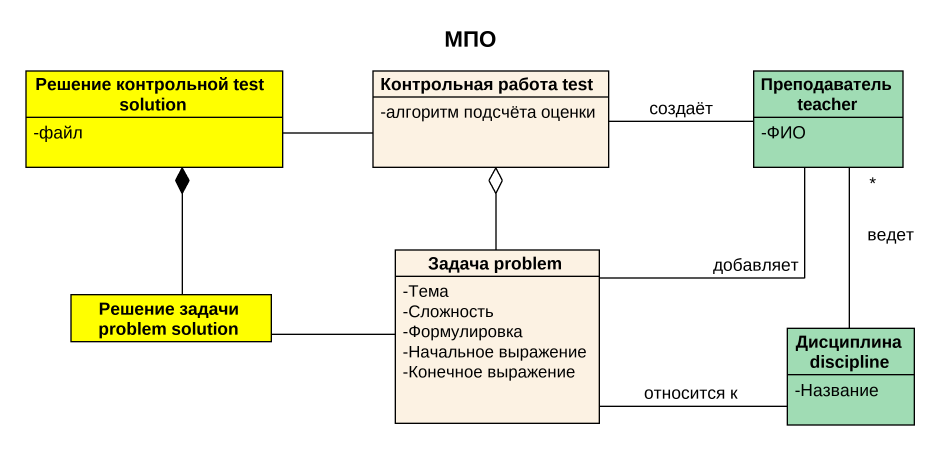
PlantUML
@startuml
title МПО
hide circle
hide empty members
skinparam classAttributeIconSize 0
class "Решение контрольной test solution" as Решение_контрольной_test #FFFF00 {
  -файл
}
class "Контрольная работа test" as Контрольная_работа_test {
  -алгоритм подсчёта оценки
}
class "Преподаватель teacher" as Преподаватель_teacher #A0DCB4 {
  -ФИО
}
class "Задача problem" as Задача_problem {
  -Тема
  -Сложность
  -Формулировка
  -Начальное выражение
  -Конечное выражение
}
class "Решение задачи problem solution" as Решение_задачи_problem #FFFF00
class "Дисциплина discipline" as Дисциплина_discipline #A0DCB4 {
  -Название
}
Решение_контрольной_test -right- Контрольная_работа_test
Решение_контрольной_test *-- Решение_задачи_problem
Контрольная_работа_test o-- Задача_problem
Преподаватель_teacher -left- Контрольная_работа_test : создаёт
Преподаватель_teacher -- Задача_problem : добавляет
Преподаватель_teacher "*" -- Дисциплина_discipline : ведет
Задача_problem -right- Дисциплина_discipline : относится к
Решение_задачи_problem -right- Задача_problem
@enduml
